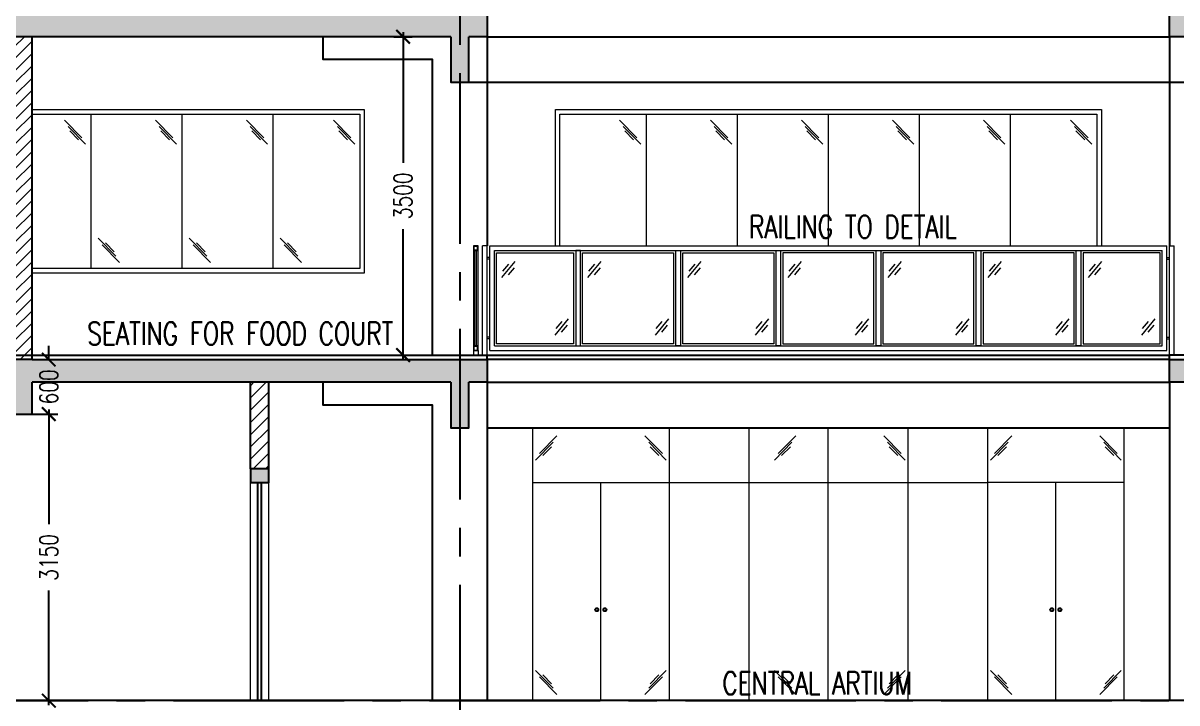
# Model space of a CAD drawing. Extents: x -3644356 to -3532817, y -18707075 to -18638610.
# Drawn here: x -3619726 to -3607047, y -18662224 to -18654749 of the extents above; entities that cross this region are included whole.
import ezdxf

# ---------------------------------------------------------------- set-up
doc = ezdxf.new("R2010")
doc.units = 0
doc.header["$LTSCALE"] = 0.5
doc.header["$PDMODE"] = 3
doc.linetypes.add('CENTER2', pattern=[1.125, 0.75, -0.125, 0.125, -0.125])
doc.linetypes.add('CONTINULUS', pattern=[0])
for name, color, linetype, lineweight in [('A- GLAZING', 5, 'Continuous', 9), ('A-ELE 05', 1, 'Continuous', 9), ('A-ELE 07', 8, 'Continuous', 9), ('A-PARAPET WALL', 4, 'Continuous', 25), ('A-RAILING', 3, 'Continuous', 9), ('A-WALL HATCH', 8, 'Continuous', 9)]:
    doc.layers.add(name, color=color, linetype=linetype, lineweight=lineweight)
for name, color, linetype in [('A-BEAM AND SLAB', 7, 'Continuous'), ('A-BEAM HATCH', 252, 'Continuous'), ('A-DIMS', 1, 'Continuous'), ('A-ELE 02', 4, 'Continuous'), ('A-SLABS', 1, 'Continuous'), ('A-TXTROOM', 3, 'Continuous'), ('A-WALL', 2, 'Continuous'), ('S-GRID', 252, 'CENTER2')]:
    doc.layers.add(name, color=color, linetype=linetype)
doc.styles.add('ROMANS', font='romans.shx', dxfattribs={"width": 0.75})
doc.dimstyles.new('DIMM-100', dxfattribs={"dimscale": 100, "dimtxt": 2, "dimasz": 1.5, "dimexe": 1, "dimexo": 0, "dimgap": 1, "dimtad": 0, "dimdec": 0, "dimzin": 0, "dimdsep": 46, "dimtxsty": 'ROMANS', "dimblk": 'ARCHTICK', "dimcen": 1.5, "dimdle": 0.5, "dimclrd": 8, "dimclre": 8, "dimclrt": 4, "dimazin": 0, "dimtfac": 1, "dimtdec": 0, "dimtix": 1, "dimtofl": 0, "dimtmove": 2, "dimatfit": 3, "dimldrblk": 'DOT', "dimfxl": 0, "dimtolj": 1, "dimtzin": 0, "dimarcsym": 0})

# ---------------------------------------------------------------- blocks, each defined once
blk = doc.blocks.new('GRASS')
at = {"layer": 'A-ELE 07'}
for p, q in [((-3601646, -18695233), (-3601454, -18695429)), ((-3601567, -18695282), (-3601471, -18695380)), ((-3601604, -18695304), (-3601412, -18695500))]:
    blk.add_line(p, q, dxfattribs=at)
blk = doc.blocks.new('main entry')
at = {"layer": 'A-ELE 05'}
blk.add_lwpolyline([(1305604, -1153587), (1312104, -1153587), (1312104, -1150587), (1305604, -1150587)], close=True, dxfattribs=at)
at = {"layer": 'A-ELE 07'}
for p, q in [((1305679, -1150871), (1305871, -1150675)), ((1307030, -1150871), (1306838, -1150675)), ((1307104, -1150587), (1307104, -1153587)), ((1307979, -1150587), (1307979, -1153587)), ((1308304, -1150871), (1308496, -1150675)), ((1308854, -1153587), (1308854, -1150587)), ((1309655, -1150871), (1309463, -1150675)), ((1309729, -1150587), (1309729, -1153587)), ((1310604, -1150587), (1310604, -1153587)), ((1310679, -1150871), (1310871, -1150675)), ((1312030, -1150871), (1311838, -1150675)), ((1305637, -1150942), (1305829, -1150746)), ((1305716, -1150893), (1305812, -1150795)), ((1307072, -1150942), (1306880, -1150746)), ((1306993, -1150893), (1306897, -1150795)), ((1308262, -1150942), (1308454, -1150746)), ((1308341, -1150893), (1308437, -1150795)), ((1309697, -1150942), (1309505, -1150746)), ((1309618, -1150893), (1309522, -1150795)), ((1310637, -1150942), (1310829, -1150746)), ((1310716, -1150893), (1310812, -1150795)), ((1312072, -1150942), (1311880, -1150746)), ((1311993, -1150893), (1311897, -1150795)), ((1305604, -1151187), (1307104, -1151187)), ((1306354, -1153587), (1306354, -1151187)), ((1307104, -1151187), (1310604, -1151187)), ((1312104, -1151187), (1310604, -1151187)), ((1311354, -1153587), (1311354, -1151187)), ((1305637, -1153254), (1305829, -1153450)), ((1305679, -1153325), (1305871, -1153521)), ((1305716, -1153303), (1305812, -1153401)), ((1307030, -1153325), (1306838, -1153521)), ((1307072, -1153254), (1306880, -1153450)), ((1306993, -1153303), (1306897, -1153401)), ((1308262, -1153254), (1308454, -1153450)), ((1308304, -1153325), (1308496, -1153521)), ((1308341, -1153303), (1308437, -1153401)), ((1309655, -1153325), (1309463, -1153521)), ((1309697, -1153254), (1309505, -1153450)), ((1309618, -1153303), (1309522, -1153401)), ((1310637, -1153254), (1310829, -1153450)), ((1310679, -1153325), (1310871, -1153521)), ((1310716, -1153303), (1310812, -1153401)), ((1312030, -1153325), (1311838, -1153521)), ((1312072, -1153254), (1311880, -1153450)), ((1311993, -1153303), (1311897, -1153401))]:
    blk.add_line(p, q, dxfattribs=at)
for centre, radius in [((1306309, -1152587), 20.4), ((1306309, -1152587), 14.4), ((1306399, -1152587), 20.4), ((1306399, -1152587), 14.4), ((1311309, -1152587), 20.4), ((1311309, -1152587), 14.4), ((1311399, -1152587), 20.4), ((1311399, -1152587), 14.4)]:
    blk.add_circle(centre, radius, dxfattribs=at)
blk = doc.blocks.new('_ArchTick')
at = {"color": 0, "linetype": 'ByBlock', "const_width": 0.15}
blk.add_lwpolyline([(-0.5, -0.5), (0.5, 0.5)], dxfattribs=at)
blk = doc.blocks.new('*D39')
at = {"layer": 'A-DIMS', "color": 8, "lineweight": -2, "transparency": 16777216}
for p, q in [((-3615651, -18654899), (-3615451, -18654899)), ((-3615651, -18658399), (-3615451, -18658399))]:
    blk.add_line(p, q, dxfattribs=at)
at = {"layer": 'A-DIMS', "color": 8, "linetype": 'CONTINULUS', "lineweight": -2, "transparency": 16777216}
for p, q in [((-3615551, -18654849), (-3615551, -18656285)), ((-3615551, -18658449), (-3615551, -18657014))]:
    blk.add_line(p, q, dxfattribs=at)
at = {"layer": 'Defpoints', "color": 0, "transparency": 16777216}
for p in [(-3615944, -18654899), (-3615551, -18654899), (-3615944, -18658399)]:
    blk.add_point(p, dxfattribs=at)
at = {"layer": 'A-DIMS', "color": 8, "lineweight": -2, "transparency": 16777216, "xscale": 150, "yscale": 150, "zscale": 150}
for p, rotation in [((-3615551, -18654899), 90), ((-3615551, -18658399), 270)]:
    blk.add_blockref('_ArchTick', p, dxfattribs=dict(at, rotation=rotation))
at = {"layer": 'A-DIMS', "color": 4, "transparency": 16777216, "insert": (-3615551, -18656649), "char_height": 200, "attachment_point": 5, "rotation": 90, "style": 'ROMANS'}
blk.add_mtext('\\A1;3500', dxfattribs=at)
blk = doc.blocks.new('_Dot')
at = {"color": 0, "linetype": 'ByBlock', "lineweight": -2}
blk.add_line((-0.5, 0), (-1, 0), dxfattribs=at)
at = {"color": 0, "linetype": 'ByBlock', "const_width": 0.5}
blk.add_lwpolyline([(-0.25, 0, 1), (0.25, 0, 1)], format="xyb", close=True, dxfattribs=at)
blk = doc.blocks.new('*D58')
at = {"layer": 'A-DIMS', "color": 8, "lineweight": -2, "transparency": 16777216}
for p, q in [((-3619444, -18658449), (-3619444, -18658299)), ((-3619627, -18658449), (-3619344, -18658449)), ((-3619627, -18659049), (-3619344, -18659049)), ((-3619444, -18659049), (-3619444, -18659199))]:
    blk.add_line(p, q, dxfattribs=at)
at = {"layer": 'Defpoints', "color": 0, "transparency": 16777216}
for p in [(-3619627, -18658449), (-3619627, -18659049), (-3619444, -18659049)]:
    blk.add_point(p, dxfattribs=at)
at = {"layer": 'A-DIMS', "color": 8, "lineweight": -2, "transparency": 16777216, "xscale": 150, "yscale": 150, "zscale": 150}
for p, rotation in [((-3619444, -18658449), 270), ((-3619444, -18659049), 90)]:
    blk.add_blockref('_ArchTick', p, dxfattribs=dict(at, rotation=rotation))
at = {"layer": 'A-DIMS', "color": 4, "transparency": 16777216, "insert": (-3619444, -18658749), "char_height": 200, "attachment_point": 5, "rotation": 90, "style": 'ROMANS'}
blk.add_mtext('\\A1;600', dxfattribs=at)
blk = doc.blocks.new('*D59')
at = {"layer": 'A-DIMS', "color": 8, "lineweight": -2, "transparency": 16777216}
for p, q in [((-3619444, -18658999), (-3619444, -18660260)), ((-3619627, -18659049), (-3619344, -18659049)), ((-3619444, -18662249), (-3619444, -18660989)), ((-3619627, -18662199), (-3619344, -18662199))]:
    blk.add_line(p, q, dxfattribs=at)
at = {"layer": 'Defpoints', "color": 0, "transparency": 16777216}
for p in [(-3619627, -18659049), (-3619627, -18662199), (-3619444, -18662199)]:
    blk.add_point(p, dxfattribs=at)
at = {"layer": 'A-DIMS', "color": 8, "lineweight": -2, "transparency": 16777216, "xscale": 150, "yscale": 150, "zscale": 150}
for p, rotation in [((-3619444, -18659049), 90), ((-3619444, -18662199), 270)]:
    blk.add_blockref('_ArchTick', p, dxfattribs=dict(at, rotation=rotation))
at = {"layer": 'A-DIMS', "color": 4, "transparency": 16777216, "insert": (-3619444, -18660624), "char_height": 200, "attachment_point": 5, "rotation": 90, "style": 'ROMANS'}
blk.add_mtext('\\A1;3150', dxfattribs=at)

msp = doc.modelspace()

# ---------------------------------------------------------------- hatches: boundary and pattern name
at = {"layer": 'A-BEAM HATCH'}
h = msp.add_hatch(color=256, dxfattribs=at)
h.dxf.hatch_style = 1
h.paths.add_polyline_path([(-3614627.1, -18654649.2), (-3619627.1, -18654649.2), (-3625327.1, -18654649.2), (-3625327.1, -18655399.2), (-3625127.1, -18655399.2), (-3625127.1, -18654899.2), (-3615027.1, -18654899.2), (-3615027.1, -18655399.2), (-3614827.1, -18655399.2), (-3614827.1, -18654899.2), (-3614627.1, -18654899.2)])
h.paths.add_polyline_path([(-3590091.8, -18654649.2), (-3591841.8, -18654649.2), (-3607127.1, -18654649.2), (-3607127.1, -18654899.2), (-3606927.1, -18654899.2), (-3606927.1, -18655399.2), (-3606727.1, -18655399.2), (-3606727.1, -18654899.2), (-3590291.8, -18654899.2), (-3590291.8, -18655399.2), (-3590091.8, -18655399.2)])
h = msp.add_hatch(color=256, dxfattribs=at)
h.dxf.hatch_style = 1
h.paths.add_polyline_path([(-3614627.1, -18658449.2), (-3619627.1, -18658449.2), (-3619827.1, -18658449.2), (-3619827.1, -18658749.2), (-3625127.1, -18658749.2), (-3625127.1, -18658449.2), (-3625327.1, -18658449.2), (-3625327.1, -18659199.2), (-3625127.1, -18659199.2), (-3625127.1, -18658949.2), (-3619827.1, -18658949.2), (-3619827.1, -18659049.2), (-3619627.1, -18659049.2), (-3619627.1, -18658699.2), (-3615027.1, -18658699.2), (-3615027.1, -18659199.2), (-3614827.1, -18659199.2), (-3614827.1, -18658699.2), (-3614627.1, -18658699.2)])
h.paths.add_polyline_path([(-3591641.8, -18658449.2), (-3591841.8, -18658449.2), (-3607127.1, -18658449.2), (-3607127.1, -18658699.2), (-3606927.1, -18658699.2), (-3606927.1, -18659199.2), (-3606727.1, -18659199.2), (-3606727.1, -18658699.2), (-3591841.8, -18658699.2), (-3591841.8, -18659199.2), (-3591641.8, -18659199.2)])
h = msp.add_hatch(color=256, dxfattribs=at)
h.dxf.hatch_style = 1
h.paths.add_polyline_path([(-3617027.1, -18659649.2), (-3617227.1, -18659649.2), (-3617227.1, -18659799.2), (-3617027.1, -18659799.2)])
at = {"layer": 'A-WALL HATCH'}
h = msp.add_hatch(dxfattribs=at)
h.set_pattern_fill('ANSI31', color=256, scale=30, angle=180)
h.set_pattern_definition([(225, (5500, 3800), (67.3519209, -67.3519209), [])])
h.paths.add_polyline_path([(-3619627.1, -18654899.2), (-3619827.1, -18654899.2), (-3619827.1, -18658449.2), (-3619627.1, -18658449.2)])
h = msp.add_hatch(dxfattribs=at)
h.set_pattern_fill('ANSI31', color=256, scale=30, angle=180)
h.set_pattern_definition([(225, (-25385.22, 0), (67.3519209, -67.3519209), [])])
h.paths.add_polyline_path([(-3617027.1, -18658699.2), (-3617227.1, -18658699.2), (-3617227.1, -18659649.2), (-3617027.1, -18659649.2)])

# ---------------------------------------------------------------- linework, layer by layer
at = {"layer": 'A- GLAZING'}
for p, q in [((-3617227.1, -18662199.2), (-3617227.1, -18659799.2)), ((-3617027.1, -18662199.2), (-3617027.1, -18659799.2))]:
    msp.add_line(p, q, dxfattribs=at)
at = {"layer": 'A-BEAM AND SLAB'}
for points in [[(-3615027.1, -18654899.2), (-3625127.1, -18654899.2), (-3625127.1, -18655399.2), (-3625327.1, -18655399.2), (-3625327.1, -18654649.2), (-3614627.1, -18654649.2)], [(-3619627.1, -18654649.2), (-3614627.1, -18654649.2), (-3614627.1, -18654899.2), (-3614827.1, -18654899.2)], [(-3606927.1, -18654899.2), (-3607127.1, -18654899.2), (-3607127.1, -18654649.2), (-3591641.8, -18654649.2)], [(-3615027.1, -18654899.2), (-3615027.1, -18655399.2), (-3614827.1, -18655399.2), (-3614827.1, -18654899.2)], [(-3619627.1, -18658449.2), (-3619827.1, -18658449.2), (-3619827.1, -18658749.2)], [(-3619627.1, -18658449.2), (-3614627.1, -18658449.2), (-3614627.1, -18658699.2), (-3614827.1, -18658699.2)], [(-3606927.1, -18658699.2), (-3607127.1, -18658699.2), (-3607127.1, -18658449.2), (-3591641.8, -18658449.2), (-3591641.8, -18658699.2)], [(-3619827.1, -18658949.2), (-3619827.1, -18659049.2), (-3619627.1, -18659049.2), (-3619627.1, -18658699.2)], [(-3615027.1, -18658699.2), (-3619627.1, -18658699.2)], [(-3615027.1, -18658699.2), (-3615027.1, -18659199.2), (-3614827.1, -18659199.2), (-3614827.1, -18658699.2)]]:
    msp.add_lwpolyline(points, dxfattribs=at)
msp.add_lwpolyline([(-3617227.1, -18659799.2), (-3617027.1, -18659799.2), (-3617027.1, -18659649.2), (-3617227.1, -18659649.2)], close=True, dxfattribs=at)
at = {"layer": 'A-ELE 02'}
for p, q in [((-3614627.1, -18654899.2), (-3614627.1, -18657199.2)), ((-3607127.1, -18654899.2), (-3607127.1, -18657199.2)), ((-3614627.1, -18658699.2), (-3614627.1, -18662199.2)), ((-3607127.1, -18658699.2), (-3607127.1, -18662199.2))]:
    msp.add_line(p, q, dxfattribs=at)
for points in [[(-3615227.1, -18658399.2), (-3615227.1, -18655149.2), (-3616427.1, -18655149.2), (-3616427.1, -18654899.2)], [(-3615227.1, -18662199.2), (-3615227.1, -18658949.2), (-3616427.1, -18658949.2), (-3616427.1, -18658699.2)]]:
    msp.add_lwpolyline(points, dxfattribs=at)
at = {"layer": 'A-ELE 07'}
for p, q in [((-3618977.1, -18657449.2), (-3618977.1, -18655749.2)), ((-3617977.1, -18657449.2), (-3617977.1, -18655749.2)), ((-3616977.1, -18657449.2), (-3616977.1, -18655749.2)), ((-3612877.1, -18657199.2), (-3612877.1, -18655749.2)), ((-3611877.1, -18657199.2), (-3611877.1, -18655749.2)), ((-3610877.1, -18657199.2), (-3610877.1, -18655749.2)), ((-3609877.1, -18657199.2), (-3609877.1, -18655749.2)), ((-3608877.1, -18657199.2), (-3608877.1, -18655749.2)), ((-3614777.1, -18657249.2), (-3614777.1, -18658299.2)), ((-3614727.1, -18658299.2), (-3614727.1, -18657249.2)), ((-3614464.5, -18657547), (-3614317.9, -18657369.4)), ((-3613519.5, -18657547), (-3613372.9, -18657369.4)), ((-3612419.5, -18657547), (-3612272.9, -18657369.4)), ((-3611319.5, -18657547), (-3611172.9, -18657369.4)), ((-3610219.5, -18657547), (-3610072.9, -18657369.4)), ((-3609119.5, -18657547), (-3608972.9, -18657369.4)), ((-3608019.5, -18657547), (-3607872.9, -18657369.4)), ((-3614452.5, -18657478), (-3614386.9, -18657400.4)), ((-3614392.1, -18657517.7), (-3614326.5, -18657440.1)), ((-3613507.5, -18657478), (-3613441.9, -18657400.4)), ((-3613447.1, -18657517.7), (-3613381.5, -18657440.1)), ((-3612407.5, -18657478), (-3612341.9, -18657400.4)), ((-3612347.1, -18657517.7), (-3612281.5, -18657440.1)), ((-3611307.5, -18657478), (-3611241.9, -18657400.4)), ((-3611247.1, -18657517.7), (-3611181.5, -18657440.1)), ((-3610207.5, -18657478), (-3610141.9, -18657400.4)), ((-3610147.1, -18657517.7), (-3610081.5, -18657440.1)), ((-3609107.5, -18657478), (-3609041.9, -18657400.4)), ((-3609047.1, -18657517.7), (-3608981.5, -18657440.1)), ((-3608007.5, -18657478), (-3607941.9, -18657400.4)), ((-3607947.1, -18657517.7), (-3607881.5, -18657440.1)), ((-3613734.6, -18658001.5), (-3613881.2, -18658179.1)), ((-3612634.6, -18658001.5), (-3612781.2, -18658179.1)), ((-3611534.6, -18658001.5), (-3611681.2, -18658179.1)), ((-3610434.6, -18658001.5), (-3610581.2, -18658179.1)), ((-3609334.6, -18658001.5), (-3609481.2, -18658179.1)), ((-3608234.6, -18658001.5), (-3608381.2, -18658179.1)), ((-3607289.6, -18658001.5), (-3607436.2, -18658179.1)), ((-3613807, -18658030.8), (-3613872.6, -18658108.4)), ((-3613746.7, -18658070.5), (-3613812.2, -18658148)), ((-3612707, -18658030.8), (-3612772.6, -18658108.4)), ((-3612646.7, -18658070.5), (-3612712.2, -18658148)), ((-3611607, -18658030.8), (-3611672.6, -18658108.4)), ((-3611546.7, -18658070.5), (-3611612.2, -18658148)), ((-3610507, -18658030.8), (-3610572.6, -18658108.4)), ((-3610446.7, -18658070.5), (-3610512.2, -18658148)), ((-3609407, -18658030.8), (-3609472.6, -18658108.4)), ((-3609346.7, -18658070.5), (-3609412.2, -18658148)), ((-3608307, -18658030.8), (-3608372.6, -18658108.4)), ((-3608246.7, -18658070.5), (-3608312.2, -18658148)), ((-3607362, -18658030.8), (-3607427.6, -18658108.4)), ((-3607301.7, -18658070.5), (-3607367.2, -18658148)), ((-3614777.1, -18658349.2), (-3614777.1, -18658399.2)), ((-3614727.1, -18658349.2), (-3614727.1, -18658399.2))]:
    msp.add_line(p, q, dxfattribs=at)
for points in [[(-3619627.1, -18655699.2), (-3615977.1, -18655699.2), (-3615977.1, -18657499.2), (-3619627.1, -18657499.2)], [(-3613877.1, -18657199.2), (-3613877.1, -18655699.2), (-3607877.1, -18655699.2), (-3607877.1, -18657199.2)], [(-3619627.1, -18655749.2), (-3616027.1, -18655749.2), (-3616027.1, -18657449.2), (-3619627.1, -18657449.2)], [(-3613827.1, -18657199.2), (-3613827.1, -18655749.2), (-3607927.1, -18655749.2), (-3607927.1, -18657199.2)]]:
    msp.add_lwpolyline(points, dxfattribs=at)
for points in [[(-3613677.1, -18658274.2), (-3614522.1, -18658274.2), (-3614522.1, -18657274.2), (-3613677.1, -18657274.2)], [(-3612577.1, -18658274.2), (-3613577.1, -18658274.2), (-3613577.1, -18657274.2), (-3612577.1, -18657274.2)], [(-3611477.1, -18658274.2), (-3612477.1, -18658274.2), (-3612477.1, -18657274.2), (-3611477.1, -18657274.2)], [(-3611377.1, -18658274.2), (-3610377.1, -18658274.2), (-3610377.1, -18657274.2), (-3611377.1, -18657274.2)], [(-3610277.1, -18658274.2), (-3609277.1, -18658274.2), (-3609277.1, -18657274.2), (-3610277.1, -18657274.2)], [(-3609177.1, -18658274.2), (-3608177.1, -18658274.2), (-3608177.1, -18657274.2), (-3609177.1, -18657274.2)], [(-3608077.1, -18658274.2), (-3607232.1, -18658274.2), (-3607232.1, -18657274.2), (-3608077.1, -18657274.2)]]:
    msp.add_lwpolyline(points, close=True, dxfattribs=at)
at = {"layer": 'A-PARAPET WALL'}
for p, q in [((-3617147.1, -18662199.2), (-3617147.1, -18659799.2)), ((-3617107.1, -18662199.2), (-3617107.1, -18659799.2))]:
    msp.add_line(p, q, dxfattribs=at)
at = {"layer": 'A-RAILING', "color": 5}
for p, q in [((-3614762.1, -18658299.2), (-3614762.1, -18657249.2)), ((-3614742.1, -18658299.2), (-3614742.1, -18657249.2))]:
    msp.add_line(p, q, dxfattribs=at)
at = {"layer": 'A-RAILING'}
for p, q in [((-3614677.1, -18658399.2), (-3614677.1, -18657199.2)), ((-3614627.1, -18657199.2), (-3614677.1, -18657199.2)), ((-3614627.1, -18658399.2), (-3614627.1, -18657199.2)), ((-3614597.1, -18658349.2), (-3614597.1, -18657199.2)), ((-3614597.1, -18657199.2), (-3607157.1, -18657199.2)), ((-3614547.1, -18658299.2), (-3614547.1, -18657249.2)), ((-3614547.1, -18657249.2), (-3607207.1, -18657249.2)), ((-3607207.1, -18658299.2), (-3607207.1, -18657249.2)), ((-3607157.1, -18658349.2), (-3607157.1, -18657199.2)), ((-3607127.1, -18658399.2), (-3607127.1, -18657199.2)), ((-3607127.1, -18657199.2), (-3607077.1, -18657199.2)), ((-3607077.1, -18658399.2), (-3607077.1, -18657199.2)), ((-3614597.1, -18657326.7), (-3614627.1, -18657326.7)), ((-3614597.1, -18657346.7), (-3614627.1, -18657346.7)), ((-3607157.1, -18657326.7), (-3607127.1, -18657326.7)), ((-3607157.1, -18657346.7), (-3607127.1, -18657346.7)), ((-3614597.1, -18658201.8), (-3614627.1, -18658201.8)), ((-3614597.1, -18658221.8), (-3614627.1, -18658221.8)), ((-3607157.1, -18658201.8), (-3607127.1, -18658201.8)), ((-3607157.1, -18658221.8), (-3607127.1, -18658221.8)), ((-3614597.1, -18658349.2), (-3607157.1, -18658349.2)), ((-3614547.1, -18658299.2), (-3607207.1, -18658299.2))]:
    msp.add_line(p, q, dxfattribs=at)
for points in [[(-3614777.1, -18657249.2), (-3614727.1, -18657249.2), (-3614727.1, -18657199.2), (-3614777.1, -18657199.2)], [(-3614772.1, -18657244.2), (-3614732.1, -18657244.2), (-3614732.1, -18657204.2), (-3614772.1, -18657204.2)], [(-3613602.1, -18657249.2), (-3613652.1, -18657249.2), (-3613652.1, -18658299.2), (-3613602.1, -18658299.2)], [(-3612552.1, -18657249.2), (-3612502.1, -18657249.2), (-3612502.1, -18658299.2), (-3612552.1, -18658299.2)], [(-3611452.1, -18657249.2), (-3611402.1, -18657249.2), (-3611402.1, -18658299.2), (-3611452.1, -18658299.2)], [(-3610352.1, -18657249.2), (-3610302.1, -18657249.2), (-3610302.1, -18658299.2), (-3610352.1, -18658299.2)], [(-3609252.1, -18657249.2), (-3609202.1, -18657249.2), (-3609202.1, -18658299.2), (-3609252.1, -18658299.2)], [(-3608152.1, -18657249.2), (-3608102.1, -18657249.2), (-3608102.1, -18658299.2), (-3608152.1, -18658299.2)], [(-3614777.1, -18658349.2), (-3614727.1, -18658349.2), (-3614727.1, -18658299.2), (-3614777.1, -18658299.2)], [(-3614772.1, -18658344.2), (-3614732.1, -18658344.2), (-3614732.1, -18658304.2), (-3614772.1, -18658304.2)]]:
    msp.add_lwpolyline(points, close=True, dxfattribs=at)
at = {"layer": 'A-SLABS'}
for p, q in [((-3614627.1, -18654899.2), (-3607127.1, -18654899.2)), ((-3614827.1, -18655399.2), (-3606927.1, -18655399.2)), ((-3619627.1, -18658399.2), (-3614627.1, -18658399.2)), ((-3614627.1, -18658449.2), (-3614627.1, -18658399.2)), ((-3607127.1, -18658449.2), (-3614627.1, -18658449.2)), ((-3603691.8, -18658399.2), (-3607127.1, -18658399.2)), ((-3607127.1, -18658449.2), (-3607127.1, -18658399.2)), ((-3614627.1, -18658699.2), (-3607127.1, -18658699.2)), ((-3614627.1, -18659199.2), (-3607127.1, -18659199.2)), ((-3598627.1, -18662199.2), (-3625127.1, -18662199.2))]:
    msp.add_line(p, q, dxfattribs=at)
at = {"layer": 'A-SLABS', "color": 8}
msp.add_line((-3614627.1, -18658399.2), (-3607127.1, -18658399.2), dxfattribs=at)
at = {"layer": 'A-WALL'}
for p, q in [((-3619627.1, -18658449.2), (-3619627.1, -18654899.2)), ((-3617227.1, -18659649.2), (-3617227.1, -18658699.2)), ((-3617027.1, -18659649.2), (-3617027.1, -18658699.2))]:
    msp.add_line(p, q, dxfattribs=at)
at = {"layer": 'S-GRID', "ltscale": 5000}
for p, q in [((-3614927.1, -18644049.9), (-3614927.1, -18668627.3)), ((-3634948.4, -18658399.2), (-3580064.2, -18658399.2)), ((-3634948.4, -18662199.2), (-3580064.2, -18662199.2))]:
    msp.add_line(p, q, dxfattribs=at)

# ---------------------------------------------------------------- block references
at = {"layer": 'A-BEAM AND SLAB', "rotation": 180}
for p in [(-7220684.9, -37351315.5), (-7219684.9, -37351315.5), (-7218684.9, -37351315.5), (-7217726.8, -37351315.5), (-7214584.9, -37351315.5), (-7213584.9, -37351315.5), (-7212584.9, -37351315.5), (-7211584.9, -37351315.5), (-7210584.9, -37351315.5), (-7209626.8, -37351315.5)]:
    msp.add_blockref('GRASS', p, dxfattribs=at)
at = {"layer": 'A-BEAM AND SLAB'}
for p in [(-17253.6, 38117), (-16253.6, 38117), (-15253.6, 38117)]:
    msp.add_blockref('GRASS', p, dxfattribs=at)
at = {"layer": 'A-WALL'}
msp.add_blockref('main entry', (-4919731.4, -17508612.2), dxfattribs=at)

# ---------------------------------------------------------------- texts
at = {"layer": 'A-TXTROOM', "char_height": 250.282, "attachment_point": 1, "style": 'ROMANS'}
for s, insert, width in [('\\pi550.81;RAILING TO DETAIL', (-3612300.1, -18656863.4), 3684.893), ('SEATING FOR FOOD COURT', (-3619020.2, -18658037), 4809.04), ('CENTRAL ARTIUM', (-3612041.2, -18661881.8), 3684.893)]:
    msp.add_mtext(s, dxfattribs=dict(at, insert=insert, width=width))

# ---------------------------------------------------------------- dimensions: what is measured, and where the dimension line sits
at = {"layer": 'A-DIMS'}
dim = msp.add_linear_dim(base=(-3615551.1, -18654899.2), p1=(-3615944, -18658399.2), p2=(-3615944, -18654899.2), angle=90, dimstyle='DIMM-100', override={"dimfxlon": 1}, dxfattribs=at)
dim.commit()
dim.dimension.update_dxf_attribs({"geometry": '*D39', "text_midpoint": (-3615551.1, -18656649.2)})
for base, p1, p2, picture, middle in [((-3619444.2, -18659049.2), (-3619627.1, -18658449.2), (-3619627.1, -18659049.2), '*D58', (-3619444.2, -18658749.2)), ((-3619444.2, -18662199.2), (-3619627.1, -18659049.2), (-3619627.1, -18662199.2), '*D59', (-3619444.2, -18660624.2))]:
    dim = msp.add_linear_dim(base=base, p1=p1, p2=p2, angle=90, dimstyle='DIMM-100', dxfattribs=at)
    dim.commit()
    dim.dimension.update_dxf_attribs({"geometry": picture, "text_midpoint": middle})

doc.saveas('drawing.dxf')
